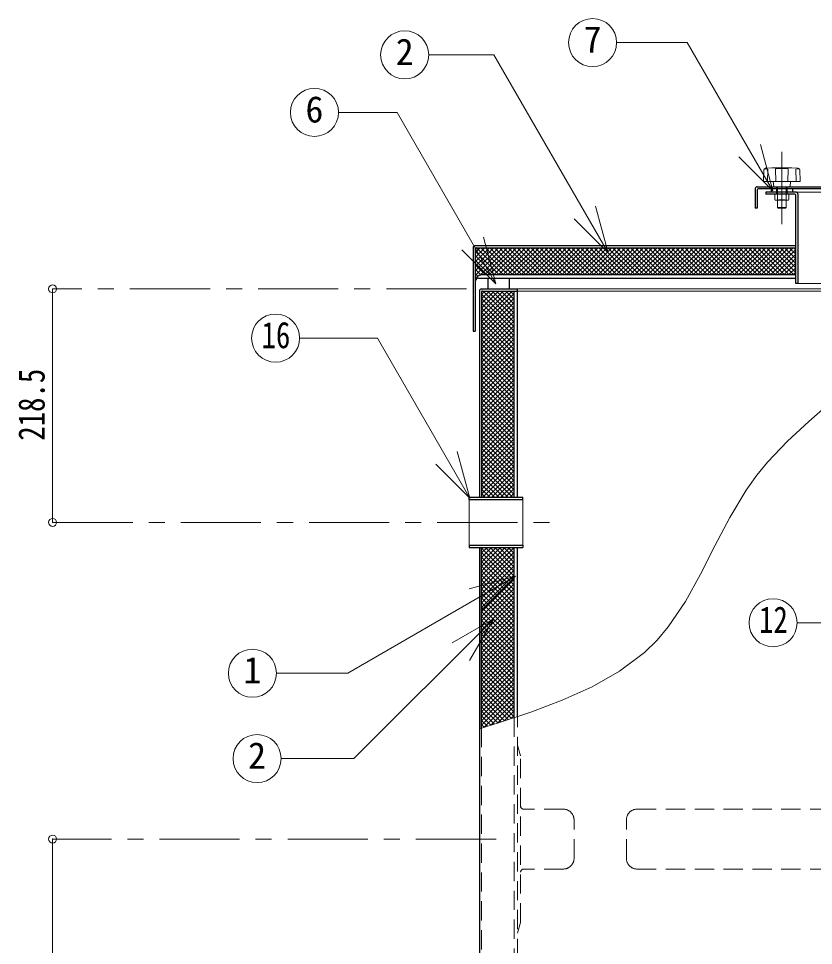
# Model space of a CAD drawing. Units: millimetres at full size, sheet at 1:15; details may follow other scales. Extents: x -3044 to 3031, y -2085 to 2130.
# Drawn here: x -903 to -159, y -1055 to -188 of the extents above; entities that cross this region are included whole.
import ezdxf
from ezdxf.enums import TextEntityAlignment as Align

# ---------------------------------------------------------------- set-up
doc = ezdxf.new("R2010")
doc.units = ezdxf.units.MM
doc.header["$LTSCALE"] = 15
doc.header["$PDMODE"] = 32
doc.header["$PDSIZE"] = 7.5
doc.linetypes.add('CHAIN1', pattern=[8, 5, -1, 1, -1])
doc.linetypes.add('DASHED1', pattern=[1.8, 1.2, -0.6])
doc.layers.add('0-0', color=7, linetype='Continuous', lineweight=18)
doc.styles.add('ＭＳ ゴシック', font='')
doc.styles.get('ＭＳ ゴシック').set_extended_font_data('MS Gothic')

msp = doc.modelspace()

# ---------------------------------------------------------------- linework, layer by layer
at = {"layer": '0-0'}
for p, q in [((-277.52, -210.57), (-343.63, -210.57)), ((-197.43, -349.3), (-277.52, -210.57)), ((-197.43, -349.3), (-209.07, -305.84)), ((-197.43, -349.3), (-229.25, -317.48)), ((-351.69, -407.17), (-363.34, -363.71)), ((-351.69, -407.17), (-383.51, -375.35)), ((-456.54, -436.14), (-468.19, -392.67)), ((-456.54, -436.14), (-488.36, -404.32)), ((-567.48, -487.03), (-640.34, -487.03)), ((-481.07, -636.68), (-567.48, -487.03)), ((-481.07, -636.68), (-492.72, -593.22)), ((-481.07, -636.68), (-512.89, -604.86)), ((-481.5, -638.11), (-481.5, -680.81)), ((-431.5, -638.11), (-431.5, -680.81)), ((-438.25, -709.84), (-481.72, -721.49)), ((-438.25, -709.84), (-470.07, -741.66)), ((-458.69, -749.58), (-497.66, -772.08)), ((-458.69, -749.58), (-481.19, -788.55)), ((-174.7, -753.3), (-108.51, -753.3))]:
    msp.add_line(p, q, dxfattribs=at)
at = {"layer": '0-0', "color": 4, "linetype": 'CHAIN1', "lineweight": 9}
for p, q in [((-189, -380.46), (-189, -312.86)), ((-484.15, -440.96), (-871.5, -440.96)), ((-871.5, -659.46), (-396.5, -659.46)), ((-456.5, -955.71), (-871.5, -955.71))]:
    msp.add_line(p, q, dxfattribs=at)
at = {"layer": '0-0', "color": 4, "lineweight": 9}
for p, q in [((-198.41, -327.87), (-204.31, -328.18)), ((-202.55, -340.66), (-202.16, -329.02)), ((-180.01, -327.86), (-197.99, -327.86)), ((-194.48, -340.66), (-194.87, -329.02)), ((-183.51, -340.66), (-183.13, -329.02)), ((-179.59, -327.87), (-173.68, -328.18)), ((-175.45, -340.66), (-175.84, -329.02)), ((-206.17, -340.24), (-205.83, -329.73)), ((-171.83, -340.24), (-172.17, -329.73)), ((-205.77, -340.66), (-172.23, -340.66)), ((-196.63, -345.09), (-197, -340.66)), ((-181.37, -345.09), (-181, -340.66)), ((-195.5, -352.76), (-195.5, -357.46)), ((-189, -352.76), (-189, -357.46)), ((-182.5, -352.76), (-182.5, -357.46)), ((-32.48, -350.46), (-176, -350.46)), ((-193, -357.96), (-193, -364.96)), ((-185, -357.96), (-185, -364.96)), ((-182.75, -357.96), (-182.5, -357.46)), ((-192.5, -365.46), (-193, -364.96)), ((-185, -364.96), (-193, -364.96)), ((-192.5, -365.46), (-185.5, -365.46)), ((-185, -364.96), (-185.5, -365.46)), ((-476, -428.45), (-450.01, -402.46)), ((-476, -424.21), (-454.25, -402.46)), ((-476, -419.96), (-458.49, -402.46)), ((-476, -415.72), (-462.73, -402.46)), ((-476, -411.48), (-466.98, -402.46)), ((-476, -407.23), (-471.22, -402.46)), ((-476, -405.62), (-453.66, -427.96)), ((-474.92, -402.46), (-449.42, -427.96)), ((-471.44, -428.13), (-445.76, -402.46)), ((-470.67, -402.46), (-445.17, -427.96)), ((-467.02, -427.96), (-441.52, -402.46)), ((-466.43, -402.46), (-440.93, -427.96)), ((-462.78, -427.96), (-437.28, -402.46)), ((-462.19, -402.46), (-436.69, -427.96)), ((-458.54, -427.96), (-433.04, -402.46)), ((-457.94, -402.46), (-432.44, -427.96)), ((-454.29, -427.96), (-428.79, -402.46)), ((-453.7, -402.46), (-428.2, -427.96)), ((-450.05, -427.96), (-424.55, -402.46)), ((-449.46, -402.46), (-423.96, -427.96)), ((-445.81, -427.96), (-420.31, -402.46)), ((-445.22, -402.46), (-419.72, -427.96)), ((-441.57, -427.96), (-416.07, -402.46)), ((-440.97, -402.46), (-415.47, -427.96)), ((-437.32, -427.96), (-411.82, -402.46)), ((-436.73, -402.46), (-411.23, -427.96)), ((-433.08, -427.96), (-407.58, -402.46)), ((-432.49, -402.46), (-406.99, -427.96)), ((-428.84, -427.96), (-403.34, -402.46)), ((-428.25, -402.46), (-402.75, -427.96)), ((-424.59, -427.96), (-399.09, -402.46)), ((-424, -402.46), (-398.5, -427.96)), ((-420.35, -427.96), (-394.85, -402.46)), ((-419.76, -402.46), (-394.26, -427.96)), ((-416.11, -427.96), (-390.61, -402.46)), ((-415.52, -402.46), (-390.02, -427.96)), ((-411.87, -427.96), (-386.37, -402.46)), ((-411.28, -402.46), (-385.78, -427.96)), ((-407.62, -427.96), (-382.12, -402.46)), ((-407.03, -402.46), (-381.53, -427.96)), ((-403.38, -427.96), (-377.88, -402.46)), ((-402.79, -402.46), (-377.29, -427.96)), ((-399.14, -427.96), (-373.64, -402.46)), ((-398.55, -402.46), (-373.05, -427.96)), ((-394.9, -427.96), (-369.4, -402.46)), ((-394.3, -402.46), (-368.8, -427.96)), ((-390.65, -427.96), (-365.15, -402.46)), ((-390.06, -402.46), (-364.56, -427.96)), ((-386.41, -427.96), (-360.91, -402.46)), ((-385.82, -402.46), (-360.32, -427.96)), ((-382.17, -427.96), (-356.67, -402.46)), ((-381.58, -402.46), (-356.08, -427.96)), ((-377.93, -427.96), (-352.43, -402.46)), ((-377.33, -402.46), (-351.83, -427.96)), ((-373.68, -427.96), (-348.18, -402.46)), ((-373.09, -402.46), (-347.59, -427.96)), ((-369.44, -427.96), (-343.94, -402.46)), ((-368.85, -402.46), (-343.35, -427.96)), ((-365.2, -427.96), (-339.7, -402.46)), ((-364.61, -402.46), (-339.11, -427.96)), ((-360.96, -427.96), (-335.46, -402.46)), ((-360.36, -402.46), (-334.86, -427.96)), ((-356.71, -427.96), (-331.21, -402.46)), ((-356.12, -402.46), (-330.62, -427.96)), ((-352.47, -427.96), (-326.97, -402.46)), ((-351.88, -402.46), (-326.38, -427.96)), ((-348.23, -427.96), (-322.73, -402.46)), ((-347.64, -402.46), (-322.14, -427.96)), ((-343.98, -427.96), (-318.48, -402.46)), ((-343.39, -402.46), (-317.89, -427.96)), ((-339.74, -427.96), (-314.24, -402.46)), ((-339.15, -402.46), (-313.65, -427.96)), ((-335.5, -427.96), (-310, -402.46)), ((-334.91, -402.46), (-309.41, -427.96)), ((-331.26, -427.96), (-305.76, -402.46)), ((-330.67, -402.46), (-305.17, -427.96)), ((-327.01, -427.96), (-301.51, -402.46)), ((-326.42, -402.46), (-300.92, -427.96)), ((-322.77, -427.96), (-297.27, -402.46)), ((-322.18, -402.46), (-296.68, -427.96)), ((-318.53, -427.96), (-293.03, -402.46)), ((-317.94, -402.46), (-292.44, -427.96)), ((-314.29, -427.96), (-288.79, -402.46)), ((-313.69, -402.46), (-288.19, -427.96)), ((-310.04, -427.96), (-284.54, -402.46)), ((-309.45, -402.46), (-283.95, -427.96)), ((-305.8, -427.96), (-280.3, -402.46)), ((-305.21, -402.46), (-279.71, -427.96)), ((-301.56, -427.96), (-276.06, -402.46)), ((-300.97, -402.46), (-275.47, -427.96)), ((-297.32, -427.96), (-271.82, -402.46)), ((-296.72, -402.46), (-271.22, -427.96)), ((-293.07, -427.96), (-267.57, -402.46)), ((-292.48, -402.46), (-266.98, -427.96)), ((-288.83, -427.96), (-263.33, -402.46)), ((-288.24, -402.46), (-262.74, -427.96)), ((-284.59, -427.96), (-259.09, -402.46)), ((-284, -402.46), (-258.5, -427.96)), ((-280.35, -427.96), (-254.85, -402.46)), ((-279.75, -402.46), (-254.25, -427.96)), ((-276.1, -427.96), (-250.6, -402.46)), ((-275.51, -402.46), (-250.01, -427.96)), ((-271.86, -427.96), (-246.36, -402.46)), ((-271.27, -402.46), (-245.77, -427.96)), ((-267.62, -427.96), (-242.12, -402.46)), ((-267.03, -402.46), (-241.53, -427.96)), ((-263.37, -427.96), (-237.87, -402.46)), ((-262.78, -402.46), (-237.28, -427.96)), ((-259.13, -427.96), (-233.63, -402.46)), ((-258.54, -402.46), (-233.04, -427.96)), ((-254.89, -427.96), (-229.39, -402.46)), ((-254.3, -402.46), (-228.8, -427.96)), ((-250.65, -427.96), (-225.15, -402.46)), ((-250.06, -402.46), (-224.56, -427.96)), ((-246.4, -427.96), (-220.9, -402.46)), ((-245.81, -402.46), (-220.31, -427.96)), ((-242.16, -427.96), (-216.66, -402.46)), ((-241.57, -402.46), (-216.07, -427.96)), ((-237.92, -427.96), (-212.42, -402.46)), ((-237.33, -402.46), (-211.83, -427.96)), ((-233.68, -427.96), (-208.18, -402.46)), ((-233.08, -402.46), (-207.58, -427.96)), ((-229.43, -427.96), (-203.93, -402.46)), ((-228.84, -402.46), (-203.34, -427.96)), ((-225.19, -427.96), (-199.69, -402.46)), ((-224.6, -402.46), (-199.1, -427.96)), ((-220.95, -427.96), (-195.45, -402.46)), ((-220.36, -402.46), (-194.86, -427.96)), ((-216.71, -427.96), (-191.21, -402.46)), ((-216.11, -402.46), (-190.61, -427.96)), ((-212.46, -427.96), (-186.96, -402.46)), ((-211.87, -402.46), (-186.37, -427.96)), ((-208.22, -427.96), (-182.72, -402.46)), ((-207.63, -402.46), (-182.13, -427.96)), ((-203.98, -427.96), (-178.48, -402.46)), ((-203.39, -402.46), (-177.89, -427.96)), ((-199.73, -427.96), (-176, -404.22)), ((-199.14, -402.46), (-176, -425.6)), ((-194.9, -402.46), (-176, -421.36)), ((-190.66, -402.46), (-176, -417.12)), ((-186.42, -402.46), (-176, -412.87)), ((-182.17, -402.46), (-176, -408.63)), ((-177.93, -402.46), (-176, -404.39)), ((-476, -409.86), (-457.9, -427.96)), ((-476, -414.1), (-462.14, -427.96)), ((-195.49, -427.96), (-176, -408.46)), ((-191.25, -427.96), (-176, -412.71)), ((-476, -418.34), (-466.39, -427.96)), ((-476, -422.59), (-470.6, -427.99)), ((-187.01, -427.96), (-176, -416.95)), ((-182.76, -427.96), (-176, -421.19)), ((-476, -426.83), (-473.64, -429.19)), ((-476, -431.07), (-475.5, -431.57)), ((-476, -432.69), (-475.82, -432.52)), ((-178.52, -427.96), (-176, -425.43)), ((-871.5, -440.96), (-871.5, -659.46)), ((-436.5, -440.96), (-61.37, -440.96)), ((-174, -435.96), (-59.22, -435.96)), ((-470, -467.4), (-445.55, -442.96)), ((-470, -471.65), (-441.31, -442.96)), ((-470, -446.19), (-466.76, -442.96)), ((-470, -450.43), (-462.52, -442.96)), ((-470, -454.68), (-458.28, -442.96)), ((-470, -463.16), (-449.79, -442.96)), ((-470, -458.92), (-454.04, -442.96)), ((-470, -475.89), (-439.5, -445.39)), ((-470, -445.84), (-439.5, -476.34)), ((-470, -480.13), (-439.5, -449.63)), ((-470, -450.09), (-439.5, -480.59)), ((-468.64, -442.96), (-439.5, -472.1)), ((-464.4, -442.96), (-439.5, -467.86)), ((-460.16, -442.96), (-439.5, -463.62)), ((-455.92, -442.96), (-439.5, -459.37)), ((-451.67, -442.96), (-439.5, -455.13)), ((-447.43, -442.96), (-439.5, -450.89)), ((-443.19, -442.96), (-439.5, -446.65)), ((-436.5, -442.96), (-62.23, -442.96)), ((-470, -484.37), (-439.5, -453.87)), ((-470, -454.33), (-439.5, -484.83)), ((-470, -488.62), (-439.5, -458.12)), ((-470, -458.57), (-439.5, -489.07)), ((-470, -492.86), (-439.5, -462.36)), ((-470, -462.81), (-439.5, -493.31)), ((-470, -497.1), (-439.5, -466.6)), ((-470, -467.06), (-439.5, -497.56)), ((-470, -501.35), (-439.5, -470.85)), ((-470, -471.3), (-439.5, -501.8)), ((-470, -505.59), (-439.5, -475.09)), ((-470, -475.54), (-439.5, -506.04)), ((-470, -509.83), (-439.5, -479.33)), ((-470, -479.79), (-439.5, -510.29)), ((-470, -514.07), (-439.5, -483.57)), ((-470, -484.03), (-439.5, -514.53)), ((-470, -518.32), (-439.5, -487.82)), ((-470, -488.27), (-439.5, -518.77)), ((-470, -522.56), (-439.5, -492.06)), ((-470, -492.51), (-439.5, -523.01)), ((-470, -526.8), (-439.5, -496.3)), ((-470, -496.76), (-439.5, -527.26)), ((-470, -531.04), (-439.5, -500.54)), ((-470, -501), (-439.5, -531.5)), ((-470, -535.29), (-439.5, -504.79)), ((-470, -505.24), (-439.5, -535.74)), ((-470, -539.53), (-439.5, -509.03)), ((-470, -509.48), (-439.5, -539.98)), ((-470, -543.77), (-439.5, -513.27)), ((-470, -513.73), (-439.5, -544.23)), ((-470, -548.01), (-439.5, -517.51)), ((-470, -517.97), (-439.5, -548.47)), ((-470, -552.26), (-439.5, -521.76)), ((-470, -522.21), (-439.5, -552.71)), ((-470, -556.5), (-439.5, -526)), ((-470, -526.45), (-439.5, -556.95)), ((-470, -560.74), (-439.5, -530.24)), ((-470, -530.7), (-439.5, -561.2)), ((-470, -564.98), (-439.5, -534.48)), ((-470, -534.94), (-439.5, -565.44)), ((-470, -569.23), (-439.5, -538.73)), ((-470, -539.18), (-439.5, -569.68)), ((-470, -573.47), (-439.5, -542.97)), ((-470, -543.42), (-439.5, -573.92)), ((-470, -577.71), (-439.5, -547.21)), ((-470, -547.67), (-439.5, -578.17)), ((-470, -581.96), (-439.5, -551.46)), ((-470, -551.91), (-439.5, -582.41)), ((-470, -586.2), (-439.5, -555.7)), ((-470, -556.15), (-439.5, -586.65)), ((-470, -590.44), (-439.5, -559.94)), ((-470, -560.4), (-439.5, -590.9)), ((-470, -594.68), (-439.5, -564.18)), ((-470, -564.64), (-439.5, -595.14)), ((-470, -598.93), (-439.5, -568.43)), ((-470, -568.88), (-439.5, -599.38)), ((-470, -603.17), (-439.5, -572.67)), ((-470, -573.12), (-439.5, -603.62)), ((-470, -607.41), (-439.5, -576.91)), ((-470, -577.37), (-439.5, -607.87)), ((-470, -611.65), (-439.5, -581.15)), ((-470, -581.61), (-439.5, -612.11)), ((-470, -615.9), (-439.5, -585.4)), ((-470, -585.85), (-439.5, -616.35)), ((-470, -620.14), (-439.5, -589.64)), ((-470, -590.09), (-439.5, -620.59)), ((-470, -624.38), (-439.5, -593.88)), ((-470, -594.34), (-439.5, -624.84)), ((-470, -628.62), (-439.5, -598.12)), ((-470, -598.58), (-439.5, -629.08)), ((-470, -632.87), (-439.5, -602.37)), ((-470, -602.82), (-439.5, -633.32)), ((-468.85, -635.96), (-439.5, -606.61)), ((-470, -607.06), (-441.11, -635.96)), ((-470, -611.31), (-445.35, -635.96)), ((-470, -615.55), (-449.59, -635.96)), ((-464.6, -635.96), (-439.5, -610.85)), ((-460.36, -635.96), (-439.5, -615.09)), ((-470, -619.79), (-453.83, -635.96)), ((-470, -624.04), (-458.08, -635.96)), ((-456.12, -635.96), (-439.5, -619.34)), ((-451.87, -635.96), (-439.5, -623.58)), ((-470, -628.28), (-462.32, -635.96)), ((-470, -632.52), (-466.56, -635.96)), ((-447.63, -635.96), (-439.5, -627.82)), ((-443.39, -635.96), (-439.5, -632.07)), ((-439.65, -636.46), (-439.5, -636.31)), ((-470, -683.78), (-469.18, -682.96)), ((-470, -688.02), (-464.93, -682.96)), ((-470, -692.26), (-460.69, -682.96)), ((-470, -696.51), (-456.45, -682.96)), ((-470, -700.75), (-452.21, -682.96)), ((-470, -704.99), (-447.96, -682.96)), ((-470, -709.23), (-443.72, -682.96)), ((-470, -713.48), (-439.5, -682.98)), ((-469.97, -683.46), (-439.5, -713.93)), ((-466.23, -682.96), (-439.5, -709.69)), ((-461.99, -682.96), (-439.5, -705.45)), ((-457.75, -682.96), (-439.5, -701.2)), ((-453.5, -682.96), (-439.5, -696.96)), ((-449.26, -682.96), (-439.5, -692.72)), ((-445.02, -682.96), (-439.5, -688.48)), ((-440.78, -682.96), (-439.5, -684.23)), ((-470, -717.72), (-439.5, -687.22)), ((-470, -687.67), (-439.5, -718.17)), ((-470, -721.96), (-439.5, -691.46)), ((-470, -691.92), (-439.5, -722.42)), ((-470, -726.21), (-439.5, -695.71)), ((-470, -696.16), (-439.5, -726.66)), ((-470, -730.45), (-439.5, -699.95)), ((-470, -700.4), (-439.5, -730.9)), ((-470, -734.69), (-439.5, -704.19)), ((-470, -704.65), (-439.5, -735.15)), ((-470, -738.93), (-439.5, -708.43)), ((-470, -708.89), (-439.5, -739.39)), ((-470, -743.18), (-439.5, -712.68)), ((-470, -713.13), (-439.5, -743.63)), ((-470, -747.42), (-439.5, -716.92)), ((-470, -717.37), (-439.5, -747.87)), ((-470, -751.66), (-439.5, -721.16)), ((-470, -721.62), (-439.5, -752.12)), ((-470, -755.9), (-439.5, -725.4)), ((-470, -725.86), (-439.5, -756.36)), ((-470, -760.15), (-439.5, -729.65)), ((-470, -730.1), (-439.5, -760.6)), ((-470, -764.39), (-439.5, -733.89)), ((-470, -734.34), (-439.5, -764.84)), ((-470, -768.63), (-439.5, -738.13)), ((-470, -738.59), (-439.5, -769.09)), ((-470, -772.87), (-439.5, -742.37)), ((-470, -742.83), (-439.5, -773.33)), ((-470, -777.12), (-439.5, -746.62)), ((-470, -747.07), (-439.5, -777.57)), ((-470, -781.36), (-439.5, -750.86)), ((-470, -751.31), (-439.5, -781.81)), ((-470, -785.6), (-439.5, -755.1)), ((-470, -755.56), (-439.5, -786.06)), ((-470, -789.84), (-439.5, -759.34)), ((-470, -759.8), (-439.5, -790.3)), ((-470, -794.09), (-439.5, -763.59)), ((-470, -764.04), (-439.5, -794.54)), ((-470, -798.33), (-439.5, -767.83)), ((-470, -768.28), (-439.5, -798.78)), ((-470, -802.57), (-439.5, -772.07)), ((-470, -772.53), (-439.5, -803.03)), ((-470, -806.82), (-439.5, -776.32)), ((-470, -776.77), (-439.5, -807.27)), ((-470, -811.06), (-439.5, -780.56)), ((-470, -781.01), (-439.5, -811.51)), ((-470, -815.3), (-439.5, -784.8)), ((-470, -785.26), (-439.5, -815.76)), ((-470, -819.54), (-439.5, -789.04)), ((-470, -789.5), (-439.5, -820)), ((-470, -823.79), (-439.5, -793.29)), ((-470, -793.74), (-439.5, -824.24)), ((-470, -828.03), (-439.5, -797.53)), ((-470, -797.98), (-439.5, -828.48)), ((-470, -832.27), (-439.5, -801.77)), ((-470, -802.23), (-439.5, -832.73)), ((-470, -836.51), (-439.5, -806.01)), ((-470, -806.47), (-439.5, -836.97)), ((-470, -840.76), (-439.5, -810.26)), ((-470, -810.71), (-439.5, -841.21)), ((-470, -845), (-439.5, -814.5)), ((-470, -814.95), (-442.08, -842.87)), ((-470, -849.24), (-439.5, -818.74)), ((-470, -819.2), (-445.27, -843.92)), ((-470, -823.44), (-448.46, -844.97)), ((-467.61, -851.1), (-439.5, -822.98)), ((-470, -827.68), (-451.65, -846.03)), ((-470, -831.92), (-454.85, -847.07)), ((-461.41, -849.14), (-439.5, -827.23)), ((-455.22, -847.19), (-439.5, -831.47)), ((-470, -836.17), (-458.07, -848.09)), ((-470, -840.41), (-461.3, -849.11)), ((-448.91, -845.12), (-439.5, -835.71)), ((-442.57, -843.03), (-439.5, -839.95)), ((-470, -844.65), (-464.53, -850.12)), ((-470, -848.89), (-467.75, -851.14)), ((-439.62, -848.56), (-439.5, -848.44)), ((-871.5, -955.71), (-871.5, -1449.96))]:
    msp.add_line(p, q, dxfattribs=at)
at = {"layer": '0-0', "color": 5, "lineweight": 25}
for p, q in [((-212, -345.46), (-31.33, -345.46)), ((-214, -347.46), (-214, -365.46)), ((-31.79, -347.46), (-211, -347.46)), ((-176, -350.46), (-204, -350.46)), ((-204, -350.46), (-204, -352.46)), ((-177, -352.46), (-204, -352.46)), ((-199, -347.46), (-199, -350.46)), ((-179, -347.46), (-179, -350.46)), ((-176, -435.96), (-176, -353.46)), ((-478, -402.46), (-478, -480.46)), ((-476, -400.46), (-176, -400.46)), ((-476, -403.46), (-476, -480.46)), ((-475, -402.46), (-176, -402.46)), ((-473, -430.96), (-176, -430.96)), ((-176, -427.96), (-470, -427.96)), ((-464, -440.96), (-464, -430.96)), ((-444, -440.96), (-444, -430.96)), ((-470, -440.96), (-436.5, -440.96)), ((-436.5, -635.96), (-436.5, -440.96)), ((-472, -442.96), (-472, -635.96)), ((-470, -443.96), (-470, -635.96)), ((-469, -442.96), (-436.5, -442.96)), ((-439.5, -635.96), (-439.5, -442.96)), ((-478, -480.46), (-476, -480.46)), ((-481.5, -638.11), (-431.5, -638.11)), ((-431.5, -638.11), (-431.5, -635.96)), ((-481.5, -680.81), (-431.5, -680.81)), ((-472, -682.96), (-472, -1480.46)), ((-470, -851.85), (-470, -682.96)), ((-439.5, -842.02), (-439.5, -682.96)), ((-436.5, -841.03), (-436.5, -682.96)), ((-431.5, -680.81), (-431.5, -682.96))]:
    msp.add_line(p, q, dxfattribs=at)
at = {"layer": '0-0', "color": 4, "linetype": 'DASHED1', "lineweight": 9}
for p, q in [((-194, -352.46), (-194, -345.46)), ((-193, -357.96), (-193, -345.46)), ((-185, -357.96), (-185, -345.46)), ((-184, -352.46), (-184, -345.46)), ((-436.5, -867.71), (-433.5, -877.71)), ((-433.5, -1033.71), (-433.5, -877.71)), ((-393.5, -927.71), (-430.5, -927.71)), ((-383.5, -973.71), (-383.5, -937.71)), ((-393.5, -983.71), (-430.5, -983.71)), ((-436.5, -1043.71), (-433.5, -1033.71))]:
    msp.add_line(p, q, dxfattribs=at)
at = {"layer": '0-0', "linetype": 'DASHED1'}
for p, q in [((-436.5, -1444.96), (-436.5, -841.03)), ((-439.5, -842.02), (-439.5, -1447.96)), ((-470, -851.85), (-470, -1479.46)), ((-324.5, -927.71), (311.5, -927.71)), ((-334.5, -973.71), (-334.5, -937.71)), ((-324.5, -983.71), (311.5, -983.71))]:
    msp.add_line(p, q, dxfattribs=at)
at = {"layer": '0-0'}
for points in [[(-351.69, -407.17), (-458.57, -222.05), (-519.47, -222.05)], [(-456.54, -436.14), (-549.06, -275.89), (-603.94, -275.89)], [(-143.19, -547.03), (-163.64, -565.02), (-183.69, -583.51), (-202.5, -603.13), (-212.5, -615.3), (-222.42, -629.27), (-237.71, -654.82), (-251.59, -681.36), (-265.11, -707.93), (-279.32, -733.52), (-295.28, -757.17), (-305.75, -769.6), (-317.69, -781.23), (-340.79, -798.68), (-366.58, -813.37), (-394.47, -825.89), (-423.88, -836.86), (-454.21, -846.87), (-472, -852.48)], [(-438.25, -709.84), (-595.33, -800.54), (-661.98, -800.54)], [(-458.69, -749.58), (-589.49, -880.38), (-657.62, -880.38)]]:
    msp.add_lwpolyline(points, dxfattribs=at)
at = {"layer": '0-0', "color": 5, "lineweight": 25}
for points in [[(-212, -348.46), (-212, -365.46), (-214, -365.46)], [(-174, -352.46), (-174, -435.96), (-176, -435.96)], [(-481.5, -638.11), (-481.5, -635.96), (-431.5, -635.96)], [(-481.5, -680.81), (-481.5, -682.96), (-431.5, -682.96)]]:
    msp.add_lwpolyline(points, dxfattribs=at)
at = {"layer": '0-0', "color": 4, "lineweight": 9}
msp.add_lwpolyline([(-182.75, -357.96), (-195.25, -357.96), (-195.5, -357.46)], dxfattribs=at)
at = {"layer": '0-0'}
for centre in [(-366.13, -210.57), (-541.97, -222.05), (-626.44, -275.89), (-662.84, -487.03), (-197.2, -753.3), (-684.48, -800.54), (-680.12, -880.38)]:
    msp.add_circle(centre, 22.5, dxfattribs=at)
at = {"layer": '0-0', "color": 4, "lineweight": 9}
for centre, radius, start, end in [((-204.23, -329.78), 1.6, 93.01913, 178.15415), ((-204.6, -330.31), 1.66, 93.02757, 128.73305), ((-204.54, -336.62), 7.97, 72.62002, 91.09064), ((-197.99, -335.86), 8, 90, 93.01913), ((-194.47, -329.01), 0.4, 97.29873, 181.90915), ((-189, -371.73), 43.47, 82.70127, 97.29873), ((-183.53, -329.01), 0.4, 358.09085, 82.70127), ((-180.01, -335.86), 8, 86.98087, 90), ((-173.46, -336.62), 7.97, 88.90936, 107.37998), ((-173.77, -329.78), 1.6, 1.84585, 86.98087), ((-173.39, -330.31), 1.66, 51.26695, 86.97243), ((-205.77, -340.26), 0.4, 178.15415, 270), ((-196.23, -345.06), 0.4, 184.76364, 270), ((-181.77, -345.06), 0.4, 270, 355.23636), ((-172.23, -340.26), 0.4, 270, 1.84585), ((-195.2, -352.76), 0.3, 90, 180), ((-189.3, -352.76), 0.3, 0, 90), ((-188.7, -352.76), 0.3, 90, 180), ((-182.8, -352.76), 0.3, 0, 90), ((-199.18, -269.51), 88.54, 272.54473, 276.60311), ((-178.82, -269.51), 88.54, 263.39689, 267.45527)]:
    msp.add_arc(centre, radius, start, end, dxfattribs=at)
at = {"layer": '0-0', "color": 5, "lineweight": 25}
for centre, radius, start, end in [((-212, -347.46), 2, 90, 180), ((-211, -348.46), 1, 90, 180), ((-177, -353.46), 1, 0, 90), ((-176, -352.46), 2, 0, 90), ((-476, -402.46), 2, 90, 180), ((-475, -403.46), 1, 90, 180), ((-470, -433.96), 6, 90, 180), ((-473, -433.96), 3, 90, 180), ((-470, -442.96), 2, 90, 180), ((-469, -443.96), 1, 90, 180)]:
    msp.add_arc(centre, radius, start, end, dxfattribs=at)
at = {"layer": '0-0', "color": 4, "linetype": 'DASHED1', "lineweight": 9}
for centre, radius, start, end in [((-430.5, -924.71), 3, 180, 270), ((-393.5, -937.71), 10, 0, 90), ((-393.5, -973.71), 10, 270, 0), ((-430.5, -986.71), 3, 90, 180)]:
    msp.add_arc(centre, radius, start, end, dxfattribs=at)
at = {"layer": '0-0', "linetype": 'DASHED1'}
for centre, start, end in [((-324.5, -937.71), 90, 180), ((-324.5, -973.71), 180, 270)]:
    msp.add_arc(centre, 10, start, end, dxfattribs=at)
at = {"layer": '0-0', "color": 1}
for p in [(-871.5, -440.96), (-871.5, -659.46), (-871.5, -955.71)]:
    msp.add_point(p, dxfattribs=at)

# ---------------------------------------------------------------- texts
at = {"layer": '0-0', "style": 'ＭＳ ゴシック'}
for s, p in [('7', (-374.57, -227.45)), ('2', (-550.41, -238.92)), ('6', (-634.87, -292.77)), ('1', (-692.92, -817.41)), ('2', (-688.55, -897.25))]:
    msp.add_text(s, height=24.74, dxfattribs=at).set_placement(p, align=Align.BOTTOM_LEFT)
at = {"layer": '0-0', "style": 'ＭＳ ゴシック', "width": 0.8}
for s, p in [('16', (-675.96, -503.9)), ('12', (-210.33, -770.17))]:
    msp.add_text(s, height=24.74, dxfattribs=at).set_placement(p, align=Align.BOTTOM_LEFT)
msp.add_text('218.5', height=24.74, rotation=90, dxfattribs=at).set_placement((-871.5, -583.02), align=Align.BOTTOM_LEFT)

doc.saveas('drawing.dxf')
